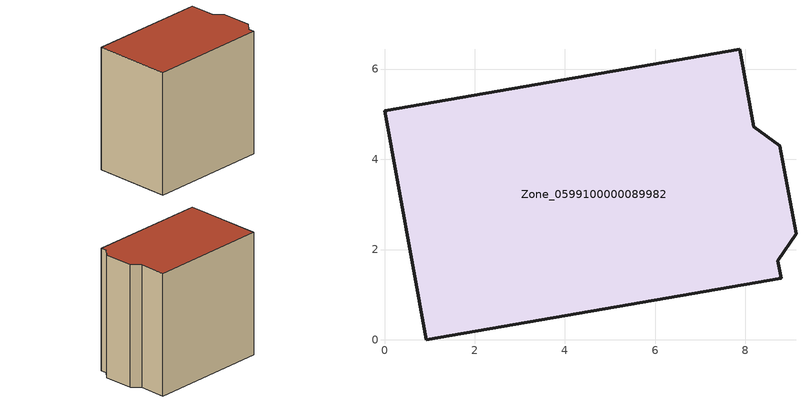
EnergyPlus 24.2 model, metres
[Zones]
Zone_0599100000089982
 floor ground (C_G): 0,5.08 7.87,6.44 8.18,4.72 8.76,4.3 9.12,2.35 8.72,1.75 8.79,1.36 0.92,0 z0
 wall outside (C_F): 0.92,0 8.79,1.36 8.72,1.75 9.12,2.35 8.76,4.3 8.18,4.72 7.87,6.44 0,5.08 0.92,0 z0:8.3
 roof outside (C_R): 7.87,6.44 0,5.08 0.92,0 8.79,1.36 8.72,1.75 9.12,2.35 8.76,4.3 8.18,4.72 z8.3
[BUILDING]
Pand.0599100000089982: North Axis=0; Terrain=City; Loads Convergence Tolerance Value=0.04; Temperature Convergence Tolerance Value=0.4; Solar Distribution=FullExterior; Maximum Number of Warmup Days=25; Minimum Number of Warmup Days=1
[Site:Location]
Rotterdam.The.Hague.AP_ZH_NLD Design_Conditions: Latitude=51.96; Longitude=4.45; Time Zone=1; Elevation=-4.5
[SITE:GROUNDTEMPERATURE:BUILDINGSURFACE]
18, 18, 18, 18, 18, 18, 18, 18, 18, 18, 18, 18
[MATERIAL] Thermal Absorptance=0.9; Solar Absorptance=0.7; Visible Absorptance=0.7
Name | Roughness | Thickness | Conductivity | Density | Specific Heat
G.TI.1946 | MediumSmooth | 0.15 | 1 | 540 | 1210
F.TI.1946 | Rough | 0.3 | 0.857143 | 1920 | 840
R.TI.1946 | MediumRough | 0.2 | 0.1 | 1500 | 1000
[CONSTRUCTION]
C_G: G.TI.1946
C_F: F.TI.1946
C_R: R.TI.1946
[ZONE]
Zone_0599100000089982: Type=1; Multiplier=1; Ceiling Height=Autocalculate; Volume=Autocalculate; Floor Area=autocalculate; Part of Total Floor Area=Yes
[ZONEINFILTRATION:DESIGNFLOWRATE]
Infil_Zone_0599100000089982: Zone or ZoneList or Space or SpaceList=Zone_0599100000089982; Schedule=AlwaysOn; Design Flow Rate Calculation Method=Flow/Area; Flow Rate per Floor Area=0.003; Constant Term Coefficient=1; Temperature Term Coefficient=0; Velocity Term Coefficient=0; Velocity Squared Term Coefficient=0
[HVACTEMPLATE:ZONE:IDEALLOADSAIRSYSTEM]
Zone_0599100000089982: Maximum Heating Supply Air Temperature=50; Minimum Cooling Supply Air Temperature=13; Maximum Heating Supply Air Humidity Ratio=0.0156; Minimum Cooling Supply Air Humidity Ratio=0.0077; Heating Limit=NoLimit; Cooling Limit=NoLimit; Dehumidification Control Type=ConstantSensibleHeatRatio; Cooling Sensible Heat Ratio=0.7; Dehumidification Setpoint=60; Humidification Control Type=None; Humidification Setpoint=30; Outdoor Air Method=None; Outdoor Air Flow Rate per Person=0.00944; Outdoor Air Flow Rate per Zone Floor Area=0; Outdoor Air Flow Rate per Zone=0; Demand Controlled Ventilation Type=None; Outdoor Air Economizer Type=NoEconomizer; Heat Recovery Type=None; Sensible Heat Recovery Effectiveness=0.7; Latent Heat Recovery Effectiveness=0.65
[ZONECONTROL:THERMOSTAT]
ThermostatControl_Zone_0599100000089982: Zone or ZoneList=Zone_0599100000089982; Control Type Schedule=DualSetpointControlType; Control 1=Thermostat_Zone_0599100000089982; Temperature Difference Between Cutout And Setpoint=0
[THERMOSTATSETPOINT:DUALSETPOINT]
Thermostat_Zone_0599100000089982: Heating Setpoint Temperature Schedule=HeatingSetpoint_Zone_0599100000089982; Cooling Setpoint Temperature Schedule=CoolingSetpoint_Zone_0599100000089982
[SCHEDULE:COMPACT]
HeatingSetpoint_Zone_0599100000089982: Through: 12/31, For: AllDays, Until: 24:00, 21
CoolingSetpoint_Zone_0599100000089982: Through: 12/31, For: AllDays, Until: 24:00, 24
DualSetpointControlType: Through: 12/31, For: AllDays, Until: 24:00, 4
AlwaysOn: Through: 12/31, For: AllDays, Until: 24:00, 1
